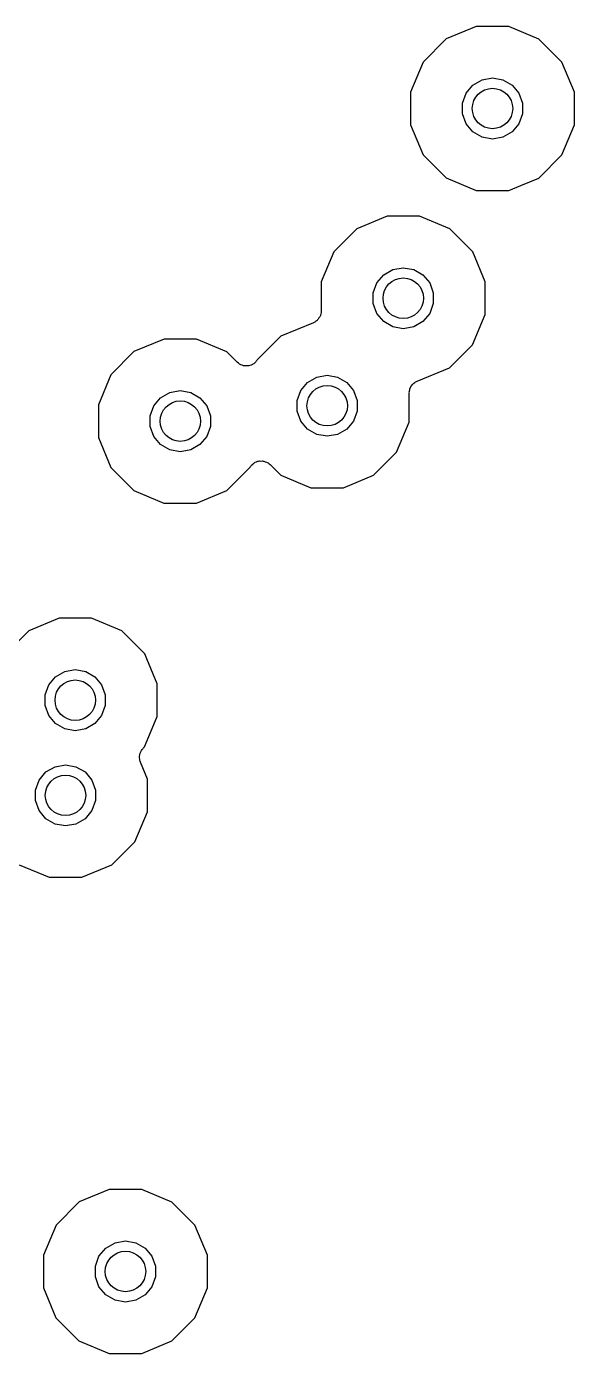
# Model space of a CAD drawing. Extents: x 10 to 287, y -200 to -10.
# Drawn here: x 153.24 to 158.64, y -104.67 to -91.59 of the extents above; entities that cross this region are included whole.
import ezdxf

# ---------------------------------------------------------------- set-up
doc = ezdxf.new("R2010")
doc.units = 0
doc.header["$MEASUREMENT"] = 0
doc.layers.add('BLACK', color=7, linetype='CONTINUOUS')

msp = doc.modelspace()

# ---------------------------------------------------------------- linework, layer by layer
at = {"layer": 'Black'}
for p, q in [((157.67, -91.5921), (157.373, -91.7148)), ((157.991, -91.5924), (157.67, -91.5921)), ((158.288, -91.7156), (157.991, -91.5924)), ((157.373, -91.7148), (157.146, -91.9419)), ((158.515, -91.9431), (158.288, -91.7156)), ((157.146, -91.9419), (157.022, -92.2386)), ((158.638, -92.24), (158.515, -91.9431)), ((157.569, -92.2496), (157.637, -92.1695)), ((157.637, -92.1695), (157.727, -92.1173)), ((157.727, -92.1173), (157.83, -92.0991)), ((157.83, -92.0991), (157.933, -92.1173)), ((157.933, -92.1173), (158.023, -92.1695)), ((158.023, -92.1695), (158.091, -92.2496)), ((157.022, -92.2386), (157.022, -92.56)), ((157.534, -92.3478), (157.569, -92.2496)), ((158.091, -92.2496), (158.126, -92.3478)), ((158.638, -92.5614), (158.638, -92.24)), ((157.534, -92.4522), (157.534, -92.3478)), ((157.569, -92.5504), (157.534, -92.4522)), ((158.126, -92.4522), (158.091, -92.5504)), ((158.126, -92.3478), (158.126, -92.4522)), ((157.022, -92.56), (157.145, -92.8569)), ((157.637, -92.6305), (157.569, -92.5504)), ((158.091, -92.5504), (158.023, -92.6305)), ((158.514, -92.8581), (158.638, -92.5614)), ((157.727, -92.6827), (157.637, -92.6305)), ((157.83, -92.7009), (157.727, -92.6827)), ((157.933, -92.6827), (157.83, -92.7009)), ((158.023, -92.6305), (157.933, -92.6827)), ((157.145, -92.8569), (157.372, -93.0844)), ((158.287, -93.0852), (158.514, -92.8581)), ((157.372, -93.0844), (157.669, -93.2076)), ((158.109, -93.1587), (158.287, -93.0852)), ((157.669, -93.2076), (157.99, -93.2079)), ((157.99, -93.2079), (158.109, -93.1587)), ((156.79, -93.4621), (156.493, -93.5848)), ((157.111, -93.4624), (156.79, -93.4621)), ((157.408, -93.5856), (157.111, -93.4624)), ((156.493, -93.5848), (156.266, -93.8119)), ((157.635, -93.8131), (157.408, -93.5856)), ((156.266, -93.8119), (156.142, -94.1086)), ((157.758, -94.11), (157.635, -93.8131)), ((156.757, -94.0395), (156.847, -93.9873)), ((156.847, -93.9873), (156.95, -93.9691)), ((156.95, -93.9691), (157.053, -93.9873)), ((157.053, -93.9873), (157.143, -94.0395)), ((156.142, -94.1086), (156.142, -94.3952)), ((156.654, -94.2178), (156.689, -94.1196)), ((156.689, -94.1196), (156.757, -94.0395)), ((157.143, -94.0395), (157.211, -94.1196)), ((157.211, -94.1196), (157.246, -94.2178)), ((157.758, -94.4314), (157.758, -94.11)), ((156.654, -94.3222), (156.654, -94.2178)), ((157.246, -94.2178), (157.246, -94.3222)), ((156.137, -94.425), (156.134, -94.4387)), ((156.141, -94.4118), (156.137, -94.425)), ((156.142, -94.3952), (156.141, -94.4035)), ((156.141, -94.4035), (156.141, -94.4118)), ((156.689, -94.4204), (156.654, -94.3222)), ((156.757, -94.5005), (156.689, -94.4204)), ((157.211, -94.4204), (157.143, -94.5005)), ((157.246, -94.3222), (157.211, -94.4204)), ((156.064, -94.5125), (155.743, -94.6449)), ((156.071, -94.508), (156.064, -94.5125)), ((156.079, -94.5052), (156.071, -94.508)), ((156.089, -94.4963), (156.079, -94.5052)), ((156.101, -94.4889), (156.089, -94.4963)), ((156.106, -94.4822), (156.101, -94.4889)), ((156.112, -94.4768), (156.106, -94.4822)), ((156.119, -94.4649), (156.112, -94.4768)), ((156.128, -94.4539), (156.119, -94.4649)), ((156.13, -94.4459), (156.128, -94.4539)), ((156.134, -94.4387), (156.13, -94.4459)), ((156.847, -94.5527), (156.757, -94.5005)), ((156.95, -94.5709), (156.847, -94.5527)), ((157.053, -94.5527), (156.95, -94.5709)), ((157.143, -94.5005), (157.053, -94.5527)), ((157.634, -94.7281), (157.758, -94.4314)), ((154.592, -94.6737), (154.295, -94.7964)), ((154.913, -94.674), (154.592, -94.6737)), ((155.21, -94.7972), (154.913, -94.674)), ((155.743, -94.6449), (155.511, -94.8768)), ((154.295, -94.7964), (154.067, -95.0235)), ((155.313, -94.9011), (155.21, -94.7972)), ((157.407, -94.9552), (157.634, -94.7281)), ((155.325, -94.909), (155.313, -94.9011)), ((155.335, -94.9184), (155.325, -94.909)), ((155.343, -94.9216), (155.335, -94.9184)), ((155.349, -94.9264), (155.343, -94.9216)), ((155.363, -94.93), (155.349, -94.9264)), ((155.376, -94.9353), (155.363, -94.93)), ((155.384, -94.9357), (155.376, -94.9353)), ((155.392, -94.9379), (155.384, -94.9357)), ((155.406, -94.9367), (155.392, -94.9379)), ((155.42, -94.9373), (155.406, -94.9367)), ((155.428, -94.9348), (155.42, -94.9373)), ((155.436, -94.9341), (155.428, -94.9348)), ((155.449, -94.9282), (155.436, -94.9341)), ((155.462, -94.9241), (155.449, -94.9282)), ((155.468, -94.919), (155.462, -94.9241)), ((155.476, -94.9154), (155.468, -94.919)), ((155.486, -94.9057), (155.476, -94.9154)), ((155.497, -94.8972), (155.486, -94.9057)), ((155.501, -94.8902), (155.497, -94.8972)), ((155.507, -94.8843), (155.501, -94.8902)), ((155.511, -94.8768), (155.507, -94.8843)), ((154.067, -95.0235), (153.944, -95.3202)), ((156.007, -95.0995), (156.097, -95.0473)), ((156.097, -95.0473), (156.2, -95.0291)), ((156.2, -95.0291), (156.303, -95.0473)), ((156.303, -95.0473), (156.393, -95.0995)), ((157.087, -95.0875), (157.407, -94.9552)), ((154.558, -95.2511), (154.649, -95.1989)), ((154.649, -95.1989), (154.752, -95.1807)), ((154.752, -95.1807), (154.854, -95.1989)), ((154.854, -95.1989), (154.945, -95.2511)), ((155.904, -95.2778), (155.939, -95.1796)), ((155.939, -95.1796), (156.007, -95.0995)), ((156.393, -95.0995), (156.461, -95.1796)), ((156.461, -95.1796), (156.496, -95.2778)), ((157.008, -95.2048), (157.01, -95.1953)), ((157.008, -95.4914), (157.008, -95.2048)), ((157.009, -95.1882), (157.01, -95.1865)), ((157.01, -95.1953), (157.009, -95.1882)), ((157.01, -95.1828), (157.014, -95.1723)), ((157.01, -95.1865), (157.01, -95.1828)), ((157.014, -95.1723), (157.016, -95.1613)), ((157.016, -95.1613), (157.02, -95.153)), ((157.02, -95.153), (157.023, -95.1461)), ((157.023, -95.1461), (157.024, -95.1447)), ((157.024, -95.1447), (157.025, -95.1414)), ((157.025, -95.1414), (157.032, -95.1328)), ((157.032, -95.1328), (157.038, -95.1232)), ((157.038, -95.1232), (157.045, -95.1171)), ((157.045, -95.1171), (157.049, -95.1112)), ((157.049, -95.1112), (157.051, -95.1101)), ((157.051, -95.1101), (157.053, -95.1076)), ((157.053, -95.1076), (157.063, -95.102)), ((157.063, -95.102), (157.071, -95.0948)), ((157.071, -95.0948), (157.08, -95.0918)), ((157.08, -95.0918), (157.087, -95.0875)), ((153.944, -95.3202), (153.944, -95.6416)), ((154.455, -95.4293), (154.491, -95.3312)), ((154.491, -95.3312), (154.558, -95.2511)), ((154.945, -95.2511), (155.012, -95.3312)), ((155.012, -95.3312), (155.048, -95.4293)), ((155.904, -95.3822), (155.904, -95.2778)), ((156.496, -95.2778), (156.496, -95.3822)), ((154.455, -95.5338), (154.455, -95.4293)), ((155.048, -95.4293), (155.048, -95.5338)), ((155.939, -95.4804), (155.904, -95.3822)), ((156.496, -95.3822), (156.461, -95.4804)), ((154.491, -95.632), (154.455, -95.5338)), ((155.048, -95.5338), (155.012, -95.632)), ((156.007, -95.5605), (155.939, -95.4804)), ((156.097, -95.6127), (156.007, -95.5605)), ((156.393, -95.5605), (156.303, -95.6127)), ((156.461, -95.4804), (156.393, -95.5605)), ((156.884, -95.7881), (157.008, -95.4914)), ((153.944, -95.6416), (154.066, -95.9385)), ((154.558, -95.7121), (154.491, -95.632)), ((154.649, -95.7643), (154.558, -95.7121)), ((154.945, -95.7121), (154.854, -95.7643)), ((155.012, -95.632), (154.945, -95.7121)), ((156.2, -95.6309), (156.097, -95.6127)), ((156.303, -95.6127), (156.2, -95.6309)), ((154.752, -95.7825), (154.649, -95.7643)), ((154.854, -95.7643), (154.752, -95.7825)), ((156.657, -96.0152), (156.884, -95.7881)), ((154.066, -95.9385), (154.293, -96.1659)), ((155.209, -96.1667), (155.441, -95.9348)), ((155.441, -95.9348), (155.444, -95.9273)), ((155.444, -95.9273), (155.45, -95.9214)), ((155.45, -95.9214), (155.455, -95.9144)), ((155.455, -95.9144), (155.466, -95.9059)), ((155.466, -95.9059), (155.476, -95.8961)), ((155.476, -95.8961), (155.483, -95.8926)), ((155.483, -95.8926), (155.49, -95.8875)), ((155.49, -95.8875), (155.503, -95.8834)), ((155.503, -95.8834), (155.516, -95.8775)), ((155.516, -95.8775), (155.524, -95.8768)), ((155.524, -95.8768), (155.532, -95.8743)), ((155.532, -95.8743), (155.546, -95.8749)), ((155.546, -95.8749), (155.56, -95.8737)), ((155.56, -95.8737), (155.568, -95.8759)), ((155.568, -95.8759), (155.576, -95.8763)), ((155.576, -95.8763), (155.589, -95.8816)), ((155.589, -95.8816), (155.602, -95.8852)), ((155.602, -95.8852), (155.609, -95.89)), ((155.609, -95.89), (155.617, -95.8932)), ((155.617, -95.8932), (155.627, -95.9026)), ((155.627, -95.9026), (155.638, -95.9105)), ((155.638, -95.9105), (155.742, -96.0144)), ((155.742, -96.0144), (156.039, -96.1376)), ((156.36, -96.1379), (156.657, -96.0152)), ((154.293, -96.1659), (154.59, -96.2892)), ((154.912, -96.2895), (155.209, -96.1667)), ((156.039, -96.1376), (156.36, -96.1379)), ((154.59, -96.2892), (154.912, -96.2895)), ((153.556, -97.4241), (153.259, -97.5468)), ((153.877, -97.4244), (153.556, -97.4241)), ((154.174, -97.5476), (153.877, -97.4244)), ((153.259, -97.5468), (153.031, -97.7738)), ((154.401, -97.775), (154.174, -97.5476)), ((154.421, -97.8236), (154.401, -97.775)), ((154.524, -98.072), (154.421, -97.8236)), ((153.522, -98.0015), (153.613, -97.9492)), ((153.613, -97.9492), (153.716, -97.9311)), ((153.716, -97.9311), (153.819, -97.9492)), ((153.819, -97.9492), (153.909, -98.0015)), ((153.419, -98.1797), (153.455, -98.0815)), ((153.455, -98.0815), (153.522, -98.0015)), ((153.909, -98.0015), (153.976, -98.0815)), ((153.976, -98.0815), (154.012, -98.1797)), ((154.523, -98.3933), (154.524, -98.072)), ((153.419, -98.2842), (153.419, -98.1797)), ((154.012, -98.1797), (154.012, -98.2842)), ((153.455, -98.3824), (153.419, -98.2842)), ((154.012, -98.2842), (153.976, -98.3824)), ((153.522, -98.4624), (153.455, -98.3824)), ((153.613, -98.5147), (153.522, -98.4624)), ((153.909, -98.4624), (153.819, -98.5147)), ((153.976, -98.3824), (153.909, -98.4624)), ((154.4, -98.6901), (154.523, -98.3933)), ((153.716, -98.5328), (153.613, -98.5147)), ((153.819, -98.5147), (153.716, -98.5328)), ((154.359, -98.7481), (154.361, -98.74)), ((154.361, -98.74), (154.369, -98.7287)), ((154.369, -98.7287), (154.375, -98.7164)), ((154.375, -98.7164), (154.381, -98.7108)), ((154.381, -98.7108), (154.386, -98.7039)), ((154.386, -98.7039), (154.4, -98.6901)), ((153.517, -98.8873), (153.62, -98.8691)), ((153.62, -98.8691), (153.723, -98.8873)), ((154.349, -98.7826), (154.353, -98.7693)), ((154.35, -98.791), (154.349, -98.7826)), ((154.349, -98.7992), (154.35, -98.791)), ((154.352, -98.8128), (154.349, -98.7992)), ((154.353, -98.8266), (154.352, -98.8128)), ((154.353, -98.7693), (154.355, -98.7555)), ((154.357, -98.8342), (154.353, -98.8266)), ((154.355, -98.7555), (154.359, -98.7481)), ((154.359, -98.8423), (154.357, -98.8342)), ((154.428, -99.01), (154.359, -98.8423)), ((153.359, -99.0196), (153.427, -98.9395)), ((153.427, -98.9395), (153.517, -98.8873)), ((153.723, -98.8873), (153.813, -98.9395)), ((153.813, -98.9395), (153.881, -99.0196)), ((153.324, -99.1178), (153.359, -99.0196)), ((153.324, -99.2222), (153.324, -99.1178)), ((153.881, -99.0196), (153.916, -99.1178)), ((153.916, -99.1178), (153.916, -99.2222)), ((154.428, -99.3314), (154.428, -99.01)), ((153.359, -99.3204), (153.324, -99.2222)), ((153.916, -99.2222), (153.881, -99.3204)), ((153.427, -99.4005), (153.359, -99.3204)), ((153.881, -99.3204), (153.813, -99.4005)), ((154.304, -99.6281), (154.428, -99.3314)), ((153.517, -99.4527), (153.427, -99.4005)), ((153.62, -99.4709), (153.517, -99.4527)), ((153.723, -99.4527), (153.62, -99.4709)), ((153.813, -99.4005), (153.723, -99.4527)), ((154.077, -99.8552), (154.304, -99.6281)), ((153.162, -99.8544), (153.459, -99.9776)), ((153.78, -99.9779), (154.077, -99.8552)), ((153.459, -99.9776), (153.78, -99.9779)), ((154.051, -103.055), (153.754, -103.178)), ((154.372, -103.056), (154.051, -103.055)), ((154.669, -103.179), (154.372, -103.056)), ((153.754, -103.178), (153.527, -103.405)), ((154.896, -103.406), (154.669, -103.179)), ((153.527, -103.405), (153.403, -103.702)), ((155.019, -103.703), (154.896, -103.406)), ((154.018, -103.633), (154.108, -103.58)), ((154.108, -103.58), (154.211, -103.562)), ((154.211, -103.562), (154.314, -103.58)), ((154.314, -103.58), (154.404, -103.633)), ((153.403, -103.702), (153.403, -104.023)), ((153.915, -103.811), (153.95, -103.713)), ((153.95, -103.713), (154.018, -103.633)), ((154.404, -103.633), (154.472, -103.713)), ((154.472, -103.713), (154.507, -103.811)), ((155.019, -104.025), (155.019, -103.703)), ((153.915, -103.915), (153.915, -103.811)), ((154.507, -103.811), (154.507, -103.915)), ((153.95, -104.014), (153.915, -103.915)), ((154.507, -103.915), (154.472, -104.014)), ((153.403, -104.023), (153.526, -104.32)), ((154.018, -104.094), (153.95, -104.014)), ((154.108, -104.146), (154.018, -104.094)), ((154.404, -104.094), (154.314, -104.146)), ((154.472, -104.014), (154.404, -104.094)), ((154.895, -104.321), (155.019, -104.025)), ((154.211, -104.164), (154.108, -104.146)), ((154.314, -104.146), (154.211, -104.164)), ((153.526, -104.32), (153.753, -104.547)), ((154.668, -104.548), (154.895, -104.321)), ((153.753, -104.547), (154.05, -104.671)), ((154.371, -104.671), (154.668, -104.548)), ((154.05, -104.671), (154.371, -104.671))]:
    msp.add_line(p, q, dxfattribs=at)
for centre in [(157.83, -92.4), (156.95, -94.27), (156.2, -95.33), (154.752, -95.4816), (153.716, -98.232), (153.62, -99.17), (154.211, -103.863)]:
    msp.add_circle(centre, 0.1994, dxfattribs=at)

doc.saveas('drawing.dxf')
